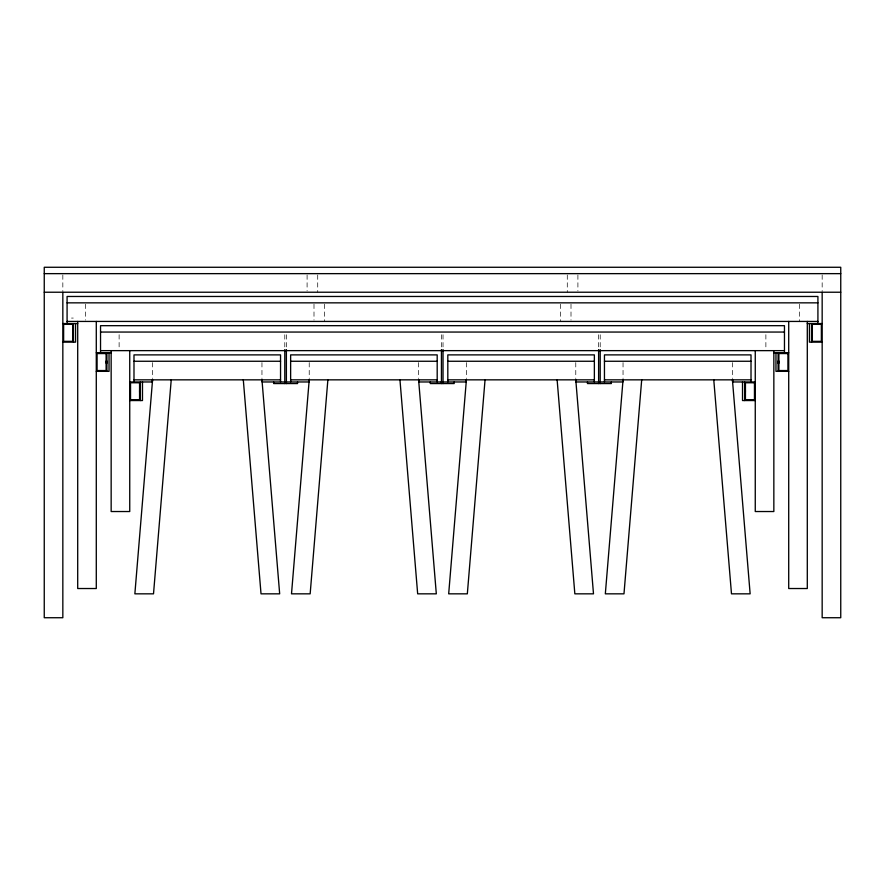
<?xml version="1.0" encoding="UTF-8"?>
<svg xmlns="http://www.w3.org/2000/svg" width="885" height="885" viewBox="0 0 885 885"><rect width="100%" height="100%" fill="white"/><g stroke="black" fill="none" stroke-linecap="round" stroke-linejoin="round"><path stroke-width="0.66" stroke-dasharray="4.42 3.32" d="M71.519 318.069L73.267 318.069M822.165 274.969L822.165 290.899M799.332 304.174L799.332 321.432M765.879 334.707L765.879 347.982M732.426 362.584L732.426 378.514M623.04 362.584L623.04 378.514M600.207 334.751L600.207 348.236M598.614 334.751L598.614 348.236M577.905 274.969L577.905 290.899M575.781 362.584L575.781 378.514M571.002 304.174L571.002 320.105M567.285 274.969L567.285 292.227M560.382 304.174L560.382 321.432M466.395 362.584L466.395 378.514M443.031 334.751L443.031 348.236M441.438 334.751L441.438 348.236M418.605 362.584L418.605 378.514M324.618 304.174L324.618 321.432M317.715 274.969L317.715 292.227M313.998 304.174L313.998 320.105M309.219 362.584L309.219 378.514M307.095 274.969L307.095 290.899M286.386 334.751L286.386 348.236M284.793 334.751L284.793 348.236M261.96 362.584L261.96 378.514M152.574 362.584L152.574 378.514M119.121 334.707L119.121 347.982M85.668 304.174L85.668 320.105M62.835 274.969L62.835 290.899"/><path stroke-width="1.33" d="M152.574 379.842L134.863 593.835L153.514 593.835L171.225 379.842M309.219 379.842L291.508 593.835L310.159 593.835L327.87 379.842M466.395 379.842L448.684 593.835L467.335 593.835L485.046 379.842M623.04 379.842L605.329 593.835L623.98 593.835L641.691 379.842M44.25 273.642L840.75 273.642M44.25 292.227L840.75 292.227M67.083 302.847L817.917 302.847M67.083 321.432L817.917 321.432M62.835 323.556L77.703 323.556M807.297 323.556L822.165 323.556M100.536 332.052L784.464 332.052M62.835 342.141L75.579 342.141L75.579 323.556M822.165 342.141L809.421 342.141L809.421 323.556M100.536 350.637L784.464 350.637M96.288 352.761L111.156 352.761M773.844 352.761L788.712 352.761M106.111 361.213L106.908 361.191M133.989 361.257L280.545 361.257M290.634 361.257L437.19 361.257M447.81 361.257L594.366 361.257M604.455 361.257L751.011 361.257M778.092 361.191L778.889 361.213M106.111 361.357L106.908 361.357M778.092 361.357L778.889 361.357M106.111 361.6L106.908 361.522M778.092 361.6L778.889 361.6M106.111 361.932L106.908 361.821M778.092 361.821L778.889 361.932M106.111 362.175L106.908 362.175M778.092 362.175L778.889 362.175M106.111 362.286L106.908 362.286M778.092 362.286L778.889 362.286M106.111 362.75L106.908 362.75M778.092 362.894L778.889 362.75M106.111 362.916L106.908 362.916M778.092 362.916L778.889 362.916M96.288 371.346L109.032 371.346L109.032 352.761M788.712 371.346L775.968 371.346L775.968 352.761M133.989 379.842L280.545 379.842M290.634 379.842L437.19 379.842M447.81 379.842L594.366 379.842M604.455 379.842L751.011 379.842M129.741 381.966L152.397 381.966L152.397 379.842M755.259 381.966L732.603 381.966L732.603 379.842M139.564 390.506L140.361 390.396M744.639 390.418L745.436 390.506M139.564 391.026L140.361 391.026M744.639 391.026L745.436 391.026M139.564 391.137L140.361 391.137M744.639 391.137L745.436 391.137M139.564 391.38L140.361 391.38M744.639 391.38L745.436 391.38M139.564 391.491L140.361 391.491M744.639 391.491L745.436 391.491M139.564 391.79L140.361 391.712M744.639 391.712L745.436 391.79M139.564 392.011L140.361 392.011M744.639 392.011L745.436 392.011M139.564 392.121L140.361 392.121M744.639 392.121L745.436 392.099M129.741 400.551L142.485 400.551L142.485 381.966M755.259 400.551L742.515 400.551L742.515 381.966M732.426 379.842L750.137 593.835L731.486 593.835L713.775 379.842M575.781 379.842L593.492 593.835L574.841 593.835L557.13 379.842M418.605 379.842L436.316 593.835L417.665 593.835L399.954 379.842M261.96 379.842L279.671 593.835L261.02 593.835L243.309 379.842M822.165 292.227L822.165 617.73L840.75 617.73L840.75 267.27L44.25 267.27L44.25 617.73L62.835 617.73L62.835 292.227M817.917 323.556L817.917 296.475L67.083 296.475L67.083 323.556M811.545 323.556L811.545 342.141M807.297 321.432L807.297 588.525L788.712 588.525L788.712 321.432M784.464 352.761L784.464 325.68L100.536 325.68L100.536 352.761M778.092 352.761L778.092 371.346M773.844 350.637L773.844 511.53L755.259 511.53L755.259 350.637M751.011 381.966L751.011 354.885L604.455 354.885L604.455 381.966M744.639 381.966L744.639 400.551M622.863 379.842L622.863 381.966L575.958 381.966L575.958 379.842M611.358 381.966L611.358 383.559L587.463 383.559L587.463 381.966M600.207 349.586L600.207 383.559M598.614 349.586L598.614 383.559M594.366 381.966L594.366 354.885L447.81 354.885L447.81 381.966M466.218 379.842L466.218 381.966L418.782 381.966L418.782 379.842M454.182 381.966L454.182 383.559L430.287 383.559L430.287 381.966M443.031 349.586L443.031 383.559M441.438 349.586L441.438 383.559M437.19 381.966L437.19 354.885L290.634 354.885L290.634 381.966M309.042 379.842L309.042 381.966L262.137 381.966L262.137 379.842M297.537 381.966L297.537 383.559L273.642 383.559L273.642 381.966M286.386 349.586L286.386 383.559M284.793 349.586L284.793 383.559M280.545 381.966L280.545 354.885L133.989 354.885L133.989 381.966M140.361 381.966L140.361 400.551M129.741 350.637L129.741 511.53L111.156 511.53L111.156 350.637M106.908 352.761L106.908 371.346M96.288 321.432L96.288 588.525L77.703 588.525L77.703 321.432M73.455 323.556L73.455 342.141M72.659 324.352L63.632 324.352L63.632 341.344L72.659 341.344L72.659 324.352M821.369 324.352L812.341 324.352L812.341 341.344L821.369 341.344L821.369 324.352M106.111 353.558L97.085 353.558L97.085 370.549L106.111 370.549L106.111 353.558M787.915 353.558L778.889 353.558L778.889 370.549L787.915 370.549L787.915 353.558M106.908 362.507L106.111 362.507L106.908 362.584M778.889 362.507L778.092 362.507L778.889 362.584M139.564 382.762L130.537 382.762L130.537 399.755L139.564 399.755L139.564 382.762M754.462 382.762L745.436 382.762L745.436 399.755L754.462 399.755L754.462 382.762M140.361 390.727L139.564 390.727L140.361 390.805M745.436 390.727L744.639 390.727L745.436 390.805"/></g></svg>
